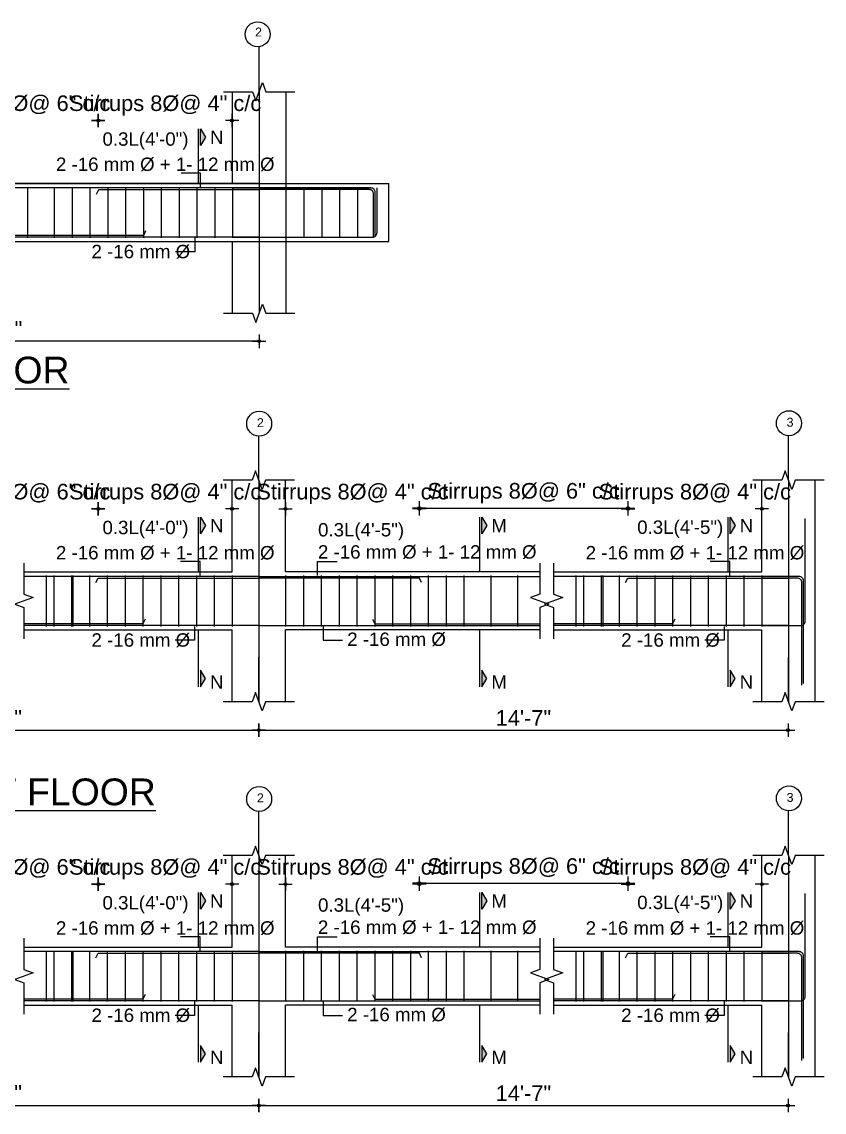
# Model space of a CAD drawing. Header units: inches. Extents: x 10143 to 33197, y -150 to 3760.
# Drawn here: x 13938.6 to 14298.5, y 926.4 to 1415.5 of the extents above; entities that cross this region are included whole.
import ezdxf
from ezdxf.enums import TextEntityAlignment as Align

# ---------------------------------------------------------------- set-up
doc = ezdxf.new("R2010")
doc.units = ezdxf.units.IN
doc.header["$LTSCALE"] = 0.5
doc.header["$MEASUREMENT"] = 0
doc.header["$PDMODE"] = 66
doc.layers.add('DIMENSION', color=5, linetype='Continuous')
doc.layers.add('Toilet', color=7, linetype='Continuous', lineweight=25)
doc.styles.add('1.8', font='times.ttf', dxfattribs={"width": 0.8, "height": 6})
doc.styles.add('style1', font='arial.ttf', dxfattribs={"height": 7})
doc.dimstyles.new('1.4', dxfattribs={"dimscale": 0, "dimtxt": 6, "dimasz": 0.5, "dimexe": 2, "dimexo": 9, "dimgap": 2, "dimtad": 1, "dimdec": 0, "dimlfac": 0.5, "dimzin": 3, "dimdsep": 46, "dimlunit": 4, "dimtxsty": '1.8', "dimblk": 'DIM', "dimcen": 3, "dimdle": 3, "dimse1": 1, "dimse2": 1, "dimclrd": 256, "dimclre": 256, "dimclrt": 7, "dimadec": 1, "dimazin": 2, "dimtfac": 1, "dimtdec": 0, "dimtix": 1, "dimtofl": 0, "dimtmove": 2, "dimatfit": 3, "dimldrblk": 'ARW', "dimfxl": 2, "dimfrac": 2, "dimtolj": 2, "dimtzin": 0, "dimarcsym": 0})

# ---------------------------------------------------------------- blocks, each defined once
blk = doc.blocks.new('DIM')
at = {"layer": 'DIMENSION'}
h = blk.add_hatch(color=256, dxfattribs=at)
h.paths.add_polyline_path([(0, 1.28), (0, 0), (1.28, 0, 0.414214)])
h.paths.add_polyline_path([(1.28, 0), (0, 0), (0, -1.28, 0.414214)])
h.paths.add_polyline_path([(0, 0), (-1.28, 0, 0.414214), (0, -1.28)])
h.paths.add_polyline_path([(0, 1.28, 0.414214), (-1.28, 0), (0, 0)])
for p, q in [((-6, 0), (6, 0)), ((0, 6), (0, -6))]:
    blk.add_line(p, q, dxfattribs=at)
blk.add_circle((0, 0), 1.28, dxfattribs=at)
blk = doc.blocks.new('*D1254')
at = {"lineweight": -2, "transparency": 16777216}
for p, q in [((13897.09, 1028.74), (13896.59, 1028.74)), ((13973.44, 1028.74), (13973.94, 1028.74))]:
    blk.add_line(p, q, dxfattribs=at)
at = {"layer": 'Defpoints', "color": 0, "transparency": 16777216}
for p in [(13972.94, 1028.74), (13897.59, 1012.2), (13972.94, 997.69)]:
    blk.add_point(p, dxfattribs=at)
at = {"lineweight": -2, "transparency": 16777216, "xscale": 0.5, "yscale": 0.5, "zscale": 0.5}
blk.add_blockref('DIM', (13897.59, 1028.74), dxfattribs=at)
at = {"lineweight": -2, "transparency": 16777216, "xscale": 0.5, "yscale": 0.5, "zscale": 0.5, "rotation": 180}
blk.add_blockref('DIM', (13972.94, 1028.74), dxfattribs=at)
at = {"color": 7, "transparency": 16777216, "insert": (13935.26, 1035.4), "char_height": 7, "attachment_point": 5, "style": 'style1'}
blk.add_mtext('\\A2;Stirrups 8%%C@ 6" c/c', dxfattribs=at)
blk = doc.blocks.new('ARW')
at = {"layer": 'DIMENSION'}
blk.add_lwpolyline([(-0.5, 0, 0, 3, 0), (-5.5, 0, 0, 0, 0), (-0.5, 0, 0, 0, 0)], format="xyseb", dxfattribs=at)
blk = doc.blocks.new('*D1255')
at = {"lineweight": -2, "transparency": 16777216}
for p, q in [((13972.44, 1028.74), (13971.94, 1028.74)), ((14033.44, 1028.74), (14033.94, 1028.74))]:
    blk.add_line(p, q, dxfattribs=at)
at = {"layer": 'Defpoints', "color": 0, "transparency": 16777216}
for p in [(14032.94, 1028.74), (14032.94, 1015.2), (13972.94, 997.69)]:
    blk.add_point(p, dxfattribs=at)
at = {"lineweight": -2, "transparency": 16777216, "xscale": 0.5, "yscale": 0.5, "zscale": 0.5}
blk.add_blockref('DIM', (13972.94, 1028.74), dxfattribs=at)
at = {"lineweight": -2, "transparency": 16777216, "xscale": 0.5, "yscale": 0.5, "zscale": 0.5, "rotation": 180}
blk.add_blockref('DIM', (14032.94, 1028.74), dxfattribs=at)
at = {"color": 7, "transparency": 16777216, "insert": (14002.94, 1035.4), "char_height": 7, "attachment_point": 5, "style": 'style1'}
blk.add_mtext('\\A2;Stirrups 8%%C@ 4" c/c', dxfattribs=at)
blk = doc.blocks.new('*D1256')
at = {"lineweight": -2, "transparency": 16777216}
for p, q in [((14056.44, 1028.74), (14055.94, 1028.74)), ((14117.44, 1028.74), (14117.94, 1028.74))]:
    blk.add_line(p, q, dxfattribs=at)
at = {"layer": 'Defpoints', "color": 0, "transparency": 16777216}
for p in [(14056.94, 1028.74), (14056.94, 1015.2), (14116.94, 997.69)]:
    blk.add_point(p, dxfattribs=at)
at = {"lineweight": -2, "transparency": 16777216, "xscale": 0.5, "yscale": 0.5, "zscale": 0.5}
blk.add_blockref('DIM', (14056.94, 1028.74), dxfattribs=at)
at = {"lineweight": -2, "transparency": 16777216, "xscale": 0.5, "yscale": 0.5, "zscale": 0.5, "rotation": 180}
blk.add_blockref('DIM', (14116.94, 1028.74), dxfattribs=at)
at = {"color": 7, "transparency": 16777216, "insert": (14086.94, 1035.4), "char_height": 7, "attachment_point": 5, "style": 'style1'}
blk.add_mtext('\\A2;Stirrups 8%%C@ 4" c/c', dxfattribs=at)
blk = doc.blocks.new('*D1257')
at = {"lineweight": -2, "transparency": 16777216}
for p, q in [((14210.01, 1028.74), (14209.51, 1028.74)), ((14271.01, 1028.74), (14271.51, 1028.74))]:
    blk.add_line(p, q, dxfattribs=at)
at = {"layer": 'Defpoints', "color": 0, "transparency": 16777216}
for p in [(14270.51, 1028.74), (14270.51, 1015.2), (14210.51, 997.69)]:
    blk.add_point(p, dxfattribs=at)
at = {"lineweight": -2, "transparency": 16777216, "xscale": 0.5, "yscale": 0.5, "zscale": 0.5}
blk.add_blockref('DIM', (14210.51, 1028.74), dxfattribs=at)
at = {"lineweight": -2, "transparency": 16777216, "xscale": 0.5, "yscale": 0.5, "zscale": 0.5, "rotation": 180}
blk.add_blockref('DIM', (14270.51, 1028.74), dxfattribs=at)
at = {"color": 7, "transparency": 16777216, "insert": (14240.51, 1035.4), "char_height": 7, "attachment_point": 5, "style": 'style1'}
blk.add_mtext('\\A2;Stirrups 8%%C@ 4" c/c', dxfattribs=at)
blk = doc.blocks.new('*D1262')
at = {"lineweight": -2, "transparency": 16777216}
blk.add_line((14117.44, 1029.11), (14210.01, 1029.11), dxfattribs=at)
at = {"layer": 'Defpoints', "color": 0, "transparency": 16777216}
for p in [(14210.51, 1029.11), (14116.94, 997.69), (14210.51, 997.69)]:
    blk.add_point(p, dxfattribs=at)
at = {"lineweight": -2, "transparency": 16777216, "xscale": 0.5, "yscale": 0.5, "zscale": 0.5, "rotation": 180}
blk.add_blockref('DIM', (14116.94, 1029.11), dxfattribs=at)
at = {"lineweight": -2, "transparency": 16777216, "xscale": 0.5, "yscale": 0.5, "zscale": 0.5}
blk.add_blockref('DIM', (14210.51, 1029.11), dxfattribs=at)
at = {"color": 7, "transparency": 16777216, "insert": (14163.72, 1035.77), "char_height": 7, "attachment_point": 5, "style": 'style1'}
blk.add_mtext('\\A2;Stirrups 8%%C@ 6" c/c', dxfattribs=at)
blk = doc.blocks.new('*D1258')
at = {"lineweight": -2, "transparency": 16777216}
blk.add_line((13808.09, 929.43), (14044.44, 929.43), dxfattribs=at)
at = {"layer": 'Defpoints', "color": 0, "transparency": 16777216}
for p in [(13807.59, 942.24), (14044.94, 942.24), (14044.94, 929.43)]:
    blk.add_point(p, dxfattribs=at)
at = {"lineweight": -2, "transparency": 16777216, "xscale": 0.5, "yscale": 0.5, "zscale": 0.5, "rotation": 180}
blk.add_blockref('DIM', (13807.59, 929.43), dxfattribs=at)
at = {"lineweight": -2, "transparency": 16777216, "xscale": 0.5, "yscale": 0.5, "zscale": 0.5}
blk.add_blockref('DIM', (14044.94, 929.43), dxfattribs=at)
at = {"color": 7, "transparency": 16777216, "insert": (13926.26, 935.01), "char_height": 7, "attachment_point": 5, "style": 'style1'}
blk.add_mtext('\\A2;{\\fArial TUR|b0|i0|c162|p34;1}3{\\fArial TUR|b0|i0|c162|p34;\'-}3{\\fArial TUR|b0|i0|c162|p34;"}', dxfattribs=at)
blk = doc.blocks.new('*D1259')
at = {"lineweight": -2, "transparency": 16777216}
blk.add_line((14045.44, 929.43), (14281.79, 929.43), dxfattribs=at)
at = {"layer": 'Defpoints', "color": 0, "transparency": 16777216}
for p in [(14044.94, 942.24), (14282.29, 942.24), (14282.29, 929.43)]:
    blk.add_point(p, dxfattribs=at)
at = {"lineweight": -2, "transparency": 16777216, "xscale": 0.5, "yscale": 0.5, "zscale": 0.5, "rotation": 180}
blk.add_blockref('DIM', (14044.94, 929.43), dxfattribs=at)
at = {"lineweight": -2, "transparency": 16777216, "xscale": 0.5, "yscale": 0.5, "zscale": 0.5}
blk.add_blockref('DIM', (14282.29, 929.43), dxfattribs=at)
at = {"color": 7, "transparency": 16777216, "insert": (14163.62, 934.95), "char_height": 7, "attachment_point": 5, "style": 'style1'}
blk.add_mtext('\\A2;{\\fArial TUR|b0|i0|c162|p34;1}4{\\fArial TUR|b0|i0|c162|p34;\'-}7{\\fArial TUR|b0|i0|c162|p34;"}', dxfattribs=at)
blk = doc.blocks.new('*D2559')
at = {"lineweight": -2, "transparency": 16777216}
blk.add_line((14044.6, 1272.16), (13808.25, 1272.16), dxfattribs=at)
at = {"layer": 'Defpoints', "color": 0, "transparency": 16777216}
for p in [(13807.75, 1284.97), (14045.1, 1284.97), (13807.75, 1272.16)]:
    blk.add_point(p, dxfattribs=at)
at = {"lineweight": -2, "transparency": 16777216, "xscale": 0.5, "yscale": 0.5, "zscale": 0.5, "rotation": 180}
blk.add_blockref('DIM', (13807.75, 1272.16), dxfattribs=at)
at = {"lineweight": -2, "transparency": 16777216, "xscale": 0.5, "yscale": 0.5, "zscale": 0.5}
blk.add_blockref('DIM', (14045.1, 1272.16), dxfattribs=at)
at = {"color": 7, "transparency": 16777216, "insert": (13926.43, 1277.74), "char_height": 7, "attachment_point": 5, "style": 'style1'}
blk.add_mtext('\\A2;13{\\fArial TUR|b0|i0|c162|p34;\'-}3{\\fArial TUR|b0|i0|c162|p34;"}', dxfattribs=at)
blk = doc.blocks.new('*D2566')
at = {"lineweight": -2, "transparency": 16777216}
for p, q in [((13897.09, 1197.03), (13896.59, 1197.03)), ((13973.44, 1197.03), (13973.94, 1197.03))]:
    blk.add_line(p, q, dxfattribs=at)
at = {"layer": 'Defpoints', "color": 0, "transparency": 16777216}
for p in [(13972.94, 1197.03), (13897.59, 1180.49), (13972.94, 1165.98)]:
    blk.add_point(p, dxfattribs=at)
at = {"lineweight": -2, "transparency": 16777216, "xscale": 0.5, "yscale": 0.5, "zscale": 0.5}
blk.add_blockref('DIM', (13897.59, 1197.03), dxfattribs=at)
at = {"lineweight": -2, "transparency": 16777216, "xscale": 0.5, "yscale": 0.5, "zscale": 0.5, "rotation": 180}
blk.add_blockref('DIM', (13972.94, 1197.03), dxfattribs=at)
at = {"color": 7, "transparency": 16777216, "insert": (13935.26, 1203.69), "char_height": 7, "attachment_point": 5, "style": 'style1'}
blk.add_mtext('\\A2;Stirrups 8%%C@ 6" c/c', dxfattribs=at)
blk = doc.blocks.new('*D2567')
at = {"lineweight": -2, "transparency": 16777216}
for p, q in [((13972.44, 1197.03), (13971.94, 1197.03)), ((14033.44, 1197.03), (14033.94, 1197.03))]:
    blk.add_line(p, q, dxfattribs=at)
at = {"layer": 'Defpoints', "color": 0, "transparency": 16777216}
for p in [(14032.94, 1197.03), (14032.94, 1183.49), (13972.94, 1165.98)]:
    blk.add_point(p, dxfattribs=at)
at = {"lineweight": -2, "transparency": 16777216, "xscale": 0.5, "yscale": 0.5, "zscale": 0.5}
blk.add_blockref('DIM', (13972.94, 1197.03), dxfattribs=at)
at = {"lineweight": -2, "transparency": 16777216, "xscale": 0.5, "yscale": 0.5, "zscale": 0.5, "rotation": 180}
blk.add_blockref('DIM', (14032.94, 1197.03), dxfattribs=at)
at = {"color": 7, "transparency": 16777216, "insert": (14002.94, 1203.69), "char_height": 7, "attachment_point": 5, "style": 'style1'}
blk.add_mtext('\\A2;Stirrups 8%%C@ 4" c/c', dxfattribs=at)
blk = doc.blocks.new('*D2568')
at = {"lineweight": -2, "transparency": 16777216}
for p, q in [((14056.44, 1197.03), (14055.94, 1197.03)), ((14117.44, 1197.03), (14117.94, 1197.03))]:
    blk.add_line(p, q, dxfattribs=at)
at = {"layer": 'Defpoints', "color": 0, "transparency": 16777216}
for p in [(14056.94, 1197.03), (14056.94, 1183.49), (14116.94, 1165.98)]:
    blk.add_point(p, dxfattribs=at)
at = {"lineweight": -2, "transparency": 16777216, "xscale": 0.5, "yscale": 0.5, "zscale": 0.5}
blk.add_blockref('DIM', (14056.94, 1197.03), dxfattribs=at)
at = {"lineweight": -2, "transparency": 16777216, "xscale": 0.5, "yscale": 0.5, "zscale": 0.5, "rotation": 180}
blk.add_blockref('DIM', (14116.94, 1197.03), dxfattribs=at)
at = {"color": 7, "transparency": 16777216, "insert": (14086.94, 1203.69), "char_height": 7, "attachment_point": 5, "style": 'style1'}
blk.add_mtext('\\A2;Stirrups 8%%C@ 4" c/c', dxfattribs=at)
blk = doc.blocks.new('*D2569')
at = {"lineweight": -2, "transparency": 16777216}
for p, q in [((14210.01, 1197.03), (14209.51, 1197.03)), ((14271.01, 1197.03), (14271.51, 1197.03))]:
    blk.add_line(p, q, dxfattribs=at)
at = {"layer": 'Defpoints', "color": 0, "transparency": 16777216}
for p in [(14270.51, 1197.03), (14270.51, 1183.49), (14210.51, 1165.98)]:
    blk.add_point(p, dxfattribs=at)
at = {"lineweight": -2, "transparency": 16777216, "xscale": 0.5, "yscale": 0.5, "zscale": 0.5}
blk.add_blockref('DIM', (14210.51, 1197.03), dxfattribs=at)
at = {"lineweight": -2, "transparency": 16777216, "xscale": 0.5, "yscale": 0.5, "zscale": 0.5, "rotation": 180}
blk.add_blockref('DIM', (14270.51, 1197.03), dxfattribs=at)
at = {"color": 7, "transparency": 16777216, "insert": (14240.51, 1203.69), "char_height": 7, "attachment_point": 5, "style": 'style1'}
blk.add_mtext('\\A2;Stirrups 8%%C@ 4" c/c', dxfattribs=at)
blk = doc.blocks.new('*D2570')
at = {"lineweight": -2, "transparency": 16777216}
blk.add_line((14117.44, 1197.4), (14210.01, 1197.4), dxfattribs=at)
at = {"layer": 'Defpoints', "color": 0, "transparency": 16777216}
for p in [(14210.51, 1197.4), (14116.94, 1165.98), (14210.51, 1165.98)]:
    blk.add_point(p, dxfattribs=at)
at = {"lineweight": -2, "transparency": 16777216, "xscale": 0.5, "yscale": 0.5, "zscale": 0.5, "rotation": 180}
blk.add_blockref('DIM', (14116.94, 1197.4), dxfattribs=at)
at = {"lineweight": -2, "transparency": 16777216, "xscale": 0.5, "yscale": 0.5, "zscale": 0.5}
blk.add_blockref('DIM', (14210.51, 1197.4), dxfattribs=at)
at = {"color": 7, "transparency": 16777216, "insert": (14163.72, 1204.06), "char_height": 7, "attachment_point": 5, "style": 'style1'}
blk.add_mtext('\\A2;Stirrups 8%%C@ 6" c/c', dxfattribs=at)
blk = doc.blocks.new('*D2563')
at = {"lineweight": -2, "transparency": 16777216}
blk.add_line((13808.09, 1097.73), (14044.44, 1097.73), dxfattribs=at)
at = {"layer": 'Defpoints', "color": 0, "transparency": 16777216}
for p in [(13807.59, 1110.54), (14044.94, 1110.54), (14044.94, 1097.73)]:
    blk.add_point(p, dxfattribs=at)
at = {"lineweight": -2, "transparency": 16777216, "xscale": 0.5, "yscale": 0.5, "zscale": 0.5, "rotation": 180}
blk.add_blockref('DIM', (13807.59, 1097.73), dxfattribs=at)
at = {"lineweight": -2, "transparency": 16777216, "xscale": 0.5, "yscale": 0.5, "zscale": 0.5}
blk.add_blockref('DIM', (14044.94, 1097.73), dxfattribs=at)
at = {"color": 7, "transparency": 16777216, "insert": (13926.26, 1103.3), "char_height": 7, "attachment_point": 5, "style": 'style1'}
blk.add_mtext('\\A2;{\\fArial TUR|b0|i0|c162|p34;1}3{\\fArial TUR|b0|i0|c162|p34;\'-}3{\\fArial TUR|b0|i0|c162|p34;"}', dxfattribs=at)
blk = doc.blocks.new('*D2564')
at = {"lineweight": -2, "transparency": 16777216}
blk.add_line((14045.44, 1097.73), (14281.79, 1097.73), dxfattribs=at)
at = {"layer": 'Defpoints', "color": 0, "transparency": 16777216}
for p in [(14044.94, 1110.54), (14282.29, 1110.54), (14282.29, 1097.73)]:
    blk.add_point(p, dxfattribs=at)
at = {"lineweight": -2, "transparency": 16777216, "xscale": 0.5, "yscale": 0.5, "zscale": 0.5, "rotation": 180}
blk.add_blockref('DIM', (14044.94, 1097.73), dxfattribs=at)
at = {"lineweight": -2, "transparency": 16777216, "xscale": 0.5, "yscale": 0.5, "zscale": 0.5}
blk.add_blockref('DIM', (14282.29, 1097.73), dxfattribs=at)
at = {"color": 7, "transparency": 16777216, "insert": (14163.62, 1103.24), "char_height": 7, "attachment_point": 5, "style": 'style1'}
blk.add_mtext('\\A2;{\\fArial TUR|b0|i0|c162|p34;1}4{\\fArial TUR|b0|i0|c162|p34;\'-}7{\\fArial TUR|b0|i0|c162|p34;"}', dxfattribs=at)
blk = doc.blocks.new('*D2604')
at = {"lineweight": -2, "transparency": 16777216}
for p, q in [((13897.09, 1371.24), (13896.59, 1371.24)), ((13973.44, 1371.24), (13973.94, 1371.24))]:
    blk.add_line(p, q, dxfattribs=at)
at = {"layer": 'Defpoints', "color": 0, "transparency": 16777216}
for p in [(13972.94, 1371.24), (13897.59, 1354.7), (13972.94, 1340.19)]:
    blk.add_point(p, dxfattribs=at)
at = {"lineweight": -2, "transparency": 16777216, "xscale": 0.5, "yscale": 0.5, "zscale": 0.5}
blk.add_blockref('DIM', (13897.59, 1371.24), dxfattribs=at)
at = {"lineweight": -2, "transparency": 16777216, "xscale": 0.5, "yscale": 0.5, "zscale": 0.5, "rotation": 180}
blk.add_blockref('DIM', (13972.94, 1371.24), dxfattribs=at)
at = {"color": 7, "transparency": 16777216, "insert": (13935.26, 1377.9), "char_height": 7, "attachment_point": 5, "style": 'style1'}
blk.add_mtext('\\A2;Stirrups 8%%C@ 6" c/c', dxfattribs=at)
blk = doc.blocks.new('*D2605')
at = {"lineweight": -2, "transparency": 16777216}
for p, q in [((13972.44, 1371.24), (13971.94, 1371.24)), ((14033.44, 1371.24), (14033.94, 1371.24))]:
    blk.add_line(p, q, dxfattribs=at)
at = {"layer": 'Defpoints', "color": 0, "transparency": 16777216}
for p in [(14032.94, 1371.24), (14032.94, 1357.7), (13972.94, 1340.19)]:
    blk.add_point(p, dxfattribs=at)
at = {"lineweight": -2, "transparency": 16777216, "xscale": 0.5, "yscale": 0.5, "zscale": 0.5}
blk.add_blockref('DIM', (13972.94, 1371.24), dxfattribs=at)
at = {"lineweight": -2, "transparency": 16777216, "xscale": 0.5, "yscale": 0.5, "zscale": 0.5, "rotation": 180}
blk.add_blockref('DIM', (14032.94, 1371.24), dxfattribs=at)
at = {"color": 7, "transparency": 16777216, "insert": (14002.94, 1377.9), "char_height": 7, "attachment_point": 5, "style": 'style1'}
blk.add_mtext('\\A2;Stirrups 8%%C@ 4" c/c', dxfattribs=at)

msp = doc.modelspace()

# ---------------------------------------------------------------- hatches: boundary and pattern name
for points in [[(14018.74, 1367.48), (14018.74, 1359.98), (14021.05, 1363.73)], [(14018.74, 1193.28), (14018.74, 1185.77), (14021.05, 1189.52)], [(14144.93, 1193.28), (14144.93, 1185.77), (14147.24, 1189.52)], [(14256.31, 1193.28), (14256.31, 1185.77), (14258.62, 1189.52)], [(14018.74, 1117.14), (14018.74, 1124.64), (14021.05, 1120.89)], [(14144.93, 1117.14), (14144.93, 1124.64), (14147.24, 1120.89)], [(14256.31, 1117.14), (14256.31, 1124.64), (14258.62, 1120.89)], [(14018.74, 1024.98), (14018.74, 1017.48), (14021.05, 1021.23)], [(14144.93, 1024.98), (14144.93, 1017.48), (14147.24, 1021.23)], [(14256.31, 1024.98), (14256.31, 1017.48), (14258.62, 1021.23)], [(14018.74, 948.84), (14018.74, 956.35), (14021.05, 952.59)], [(14144.93, 948.84), (14144.93, 956.35), (14147.24, 952.59)], [(14256.31, 948.84), (14256.31, 956.35), (14258.62, 952.59)]]:
    msp.add_hatch(color=256).paths.add_polyline_path(points)

# ---------------------------------------------------------------- linework, layer by layer
for p, q in [((14045.16, 1384.1), (14045.16, 1404.06)), ((14033.16, 1342.94), (14033.16, 1384.1)), ((14045.16, 1384.1), (14045.16, 1284.75)), ((14057.16, 1284.75), (14057.16, 1384.1)), ((14017.88, 1342.94), (14017.88, 1367.44)), ((13919.16, 1342.94), (14103.2, 1342.94)), ((14045.16, 1340.94), (13919.16, 1340.94)), ((13941.16, 1341.34), (13941.16, 1318.54)), ((13953.16, 1341.34), (13953.16, 1318.54)), ((13961.16, 1341.34), (13961.16, 1318.54)), ((13969.16, 1341.34), (13969.16, 1318.54)), ((13977.16, 1341.34), (13977.16, 1318.54)), ((13985.16, 1341.34), (13985.16, 1318.54)), ((13993.16, 1341.34), (13993.16, 1318.54)), ((14001.16, 1341.34), (14001.16, 1318.54)), ((14009.16, 1341.34), (14009.16, 1318.54)), ((14017.16, 1341.34), (14017.16, 1318.54)), ((14025.16, 1341.34), (14025.16, 1318.54)), ((14033.16, 1341.34), (14033.16, 1318.54)), ((14045.16, 1340.94), (14095.19, 1340.94)), ((14065.16, 1341.34), (14065.16, 1318.54)), ((14073.16, 1341.34), (14073.16, 1318.54)), ((14081.16, 1341.34), (14081.16, 1318.54)), ((14089.16, 1341.34), (14089.16, 1318.54)), ((14045.16, 1318.94), (13919.16, 1318.94)), ((13919.16, 1316.94), (14103.2, 1316.94)), ((14033.16, 1284.75), (14033.16, 1316.94)), ((14045.16, 1318.94), (14096.45, 1318.94)), ((14044.94, 1209.89), (14044.94, 1229.85)), ((14282.51, 1209.89), (14282.51, 1229.85)), ((14032.94, 1168.73), (14032.94, 1209.89)), ((14044.94, 1209.89), (14044.94, 1110.54)), ((14056.94, 1168.73), (14056.94, 1209.89)), ((14270.51, 1168.73), (14270.51, 1209.89)), ((14282.51, 1209.89), (14282.51, 1110.54)), ((14294.51, 1165.98), (14294.51, 1209.89)), ((14017.88, 1168.73), (14017.88, 1193.23)), ((14144.07, 1168.73), (14144.07, 1193.23)), ((14255.45, 1168.73), (14255.45, 1193.23)), ((13939.59, 1168.73), (14032.94, 1168.73)), ((14044.94, 1166.73), (13939.59, 1166.73)), ((13949.59, 1167.13), (13949.59, 1144.33)), ((13952.94, 1167.13), (13952.94, 1144.33)), ((13960.94, 1167.13), (13960.94, 1144.33)), ((13961.59, 1167.13), (13961.59, 1144.33)), ((13968.94, 1167.13), (13968.94, 1144.33)), ((13976.94, 1167.13), (13976.94, 1144.33)), ((13984.94, 1167.13), (13984.94, 1144.33)), ((13992.94, 1167.13), (13992.94, 1144.33)), ((14000.94, 1167.13), (14000.94, 1144.33)), ((14008.94, 1167.13), (14008.94, 1144.33)), ((14016.94, 1167.13), (14016.94, 1144.33)), ((14024.94, 1167.13), (14024.94, 1144.33)), ((14032.94, 1167.13), (14032.94, 1144.33)), ((14044.94, 1166.73), (14170.94, 1166.73)), ((14170.94, 1168.73), (14056.94, 1168.73)), ((14056.94, 1167.13), (14056.94, 1144.33)), ((14064.94, 1167.13), (14064.94, 1144.33)), ((14072.94, 1167.13), (14072.94, 1144.33)), ((14080.94, 1167.13), (14080.94, 1144.33)), ((14088.94, 1167.13), (14088.94, 1144.33)), ((14096.94, 1167.13), (14096.94, 1144.33)), ((14104.94, 1167.13), (14104.94, 1144.33)), ((14112.94, 1167.13), (14112.94, 1144.33)), ((14120.94, 1167.13), (14120.94, 1144.33)), ((14128.94, 1167.13), (14128.94, 1144.33)), ((14136.94, 1167.13), (14136.94, 1144.33)), ((14148.94, 1167.13), (14148.94, 1144.33)), ((14160.94, 1167.13), (14160.94, 1144.33)), ((14177.16, 1168.73), (14270.51, 1168.73)), ((14282.51, 1166.73), (14177.16, 1166.73)), ((14187.16, 1167.13), (14187.16, 1144.33)), ((14190.51, 1167.13), (14190.51, 1144.33)), ((14198.51, 1167.13), (14198.51, 1144.33)), ((14199.16, 1167.13), (14199.16, 1144.33)), ((14206.51, 1167.13), (14206.51, 1144.33)), ((14214.51, 1167.13), (14214.51, 1144.33)), ((14222.51, 1167.13), (14222.51, 1144.33)), ((14230.51, 1167.13), (14230.51, 1144.33)), ((14238.51, 1167.13), (14238.51, 1144.33)), ((14246.51, 1167.13), (14246.51, 1144.33)), ((14254.51, 1167.13), (14254.51, 1144.33)), ((14262.51, 1167.13), (14262.51, 1144.33)), ((14270.51, 1167.13), (14270.51, 1144.33)), ((14294.51, 1110.54), (14294.51, 1165.98)), ((14044.94, 1144.73), (13939.59, 1144.73)), ((14044.94, 1144.73), (14170.94, 1144.73)), ((14282.51, 1144.73), (14177.16, 1144.73)), ((13939.59, 1142.73), (14032.94, 1142.73)), ((14017.88, 1117.19), (14017.88, 1142.73)), ((14032.94, 1110.54), (14032.94, 1142.73)), ((14170.94, 1142.73), (14056.94, 1142.73)), ((14056.94, 1110.54), (14056.94, 1142.73)), ((14144.07, 1117.19), (14144.07, 1142.73)), ((14177.16, 1142.73), (14270.51, 1142.73)), ((14255.45, 1117.19), (14255.45, 1142.73)), ((14270.51, 1110.54), (14270.51, 1142.73)), ((14044.94, 1110.54), (14044.94, 1130.49)), ((14282.51, 1110.54), (14282.51, 1130.49)), ((14044.94, 1041.6), (14044.94, 1061.55)), ((14282.51, 1041.6), (14282.51, 1061.55)), ((14032.94, 1000.44), (14032.94, 1041.6)), ((14044.94, 1041.6), (14044.94, 942.24)), ((14056.94, 1000.44), (14056.94, 1041.6)), ((14270.51, 1000.44), (14270.51, 1041.6)), ((14282.51, 1041.6), (14282.51, 942.24)), ((14294.51, 997.69), (14294.51, 1041.6)), ((14017.88, 1000.44), (14017.88, 1024.93)), ((14144.07, 1000.44), (14144.07, 1024.93)), ((14255.45, 1000.44), (14255.45, 1024.93)), ((13939.59, 1000.44), (14032.94, 1000.44)), ((14044.94, 998.44), (13939.59, 998.44)), ((13949.59, 998.84), (13949.59, 976.04)), ((13952.94, 998.84), (13952.94, 976.04)), ((13960.94, 998.84), (13960.94, 976.04)), ((13961.59, 998.84), (13961.59, 976.04)), ((13968.94, 998.84), (13968.94, 976.04)), ((13976.94, 998.84), (13976.94, 976.04)), ((13984.94, 998.84), (13984.94, 976.04)), ((13992.94, 998.84), (13992.94, 976.04)), ((14000.94, 998.84), (14000.94, 976.04)), ((14008.94, 998.84), (14008.94, 976.04)), ((14016.94, 998.84), (14016.94, 976.04)), ((14024.94, 998.84), (14024.94, 976.04)), ((14032.94, 998.84), (14032.94, 976.04)), ((14044.94, 998.44), (14170.94, 998.44)), ((14170.94, 1000.44), (14056.94, 1000.44)), ((14056.94, 998.84), (14056.94, 976.04)), ((14064.94, 998.84), (14064.94, 976.04)), ((14072.94, 998.84), (14072.94, 976.04)), ((14080.94, 998.84), (14080.94, 976.04)), ((14088.94, 998.84), (14088.94, 976.04)), ((14096.94, 998.84), (14096.94, 976.04)), ((14104.94, 998.84), (14104.94, 976.04)), ((14112.94, 998.84), (14112.94, 976.04)), ((14120.94, 998.84), (14120.94, 976.04)), ((14128.94, 998.84), (14128.94, 976.04)), ((14136.94, 998.84), (14136.94, 976.04)), ((14148.94, 998.84), (14148.94, 976.04)), ((14160.94, 998.84), (14160.94, 976.04)), ((14177.16, 1000.44), (14270.51, 1000.44)), ((14282.51, 998.44), (14177.16, 998.44)), ((14187.16, 998.84), (14187.16, 976.04)), ((14190.51, 998.84), (14190.51, 976.04)), ((14198.51, 998.84), (14198.51, 976.04)), ((14199.16, 998.84), (14199.16, 976.04)), ((14206.51, 998.84), (14206.51, 976.04)), ((14214.51, 998.84), (14214.51, 976.04)), ((14222.51, 998.84), (14222.51, 976.04)), ((14230.51, 998.84), (14230.51, 976.04)), ((14238.51, 998.84), (14238.51, 976.04)), ((14246.51, 998.84), (14246.51, 976.04)), ((14254.51, 998.84), (14254.51, 976.04)), ((14262.51, 998.84), (14262.51, 976.04)), ((14270.51, 998.84), (14270.51, 976.04)), ((14294.51, 942.24), (14294.51, 997.69)), ((14044.94, 976.44), (13939.59, 976.44)), ((13939.59, 974.44), (14032.94, 974.44)), ((14017.88, 948.89), (14017.88, 974.44)), ((14032.94, 942.24), (14032.94, 974.44)), ((14044.94, 976.44), (14170.94, 976.44)), ((14170.94, 974.44), (14056.94, 974.44)), ((14056.94, 942.24), (14056.94, 974.44)), ((14144.07, 948.89), (14144.07, 974.44)), ((14282.51, 976.44), (14177.16, 976.44)), ((14177.16, 974.44), (14270.51, 974.44)), ((14255.45, 948.89), (14255.45, 974.44)), ((14270.51, 942.24), (14270.51, 974.44)), ((14044.94, 942.24), (14044.94, 962.2)), ((14282.51, 942.24), (14282.51, 962.2))]:
    msp.add_line(p, q)
for points in [[(14029.16, 1384.1), (14042.16, 1384.1), (14043.66, 1379.98), (14046.66, 1388.22), (14048.16, 1384.1), (14061.16, 1384.1)], [(14018.74, 1359.98), (14018.74, 1367.48), (14021.05, 1363.73), (14018.74, 1359.98)], [(13972.11, 1338.19), (13973.16, 1340.19), (14045.16, 1340.19)], [(14094.44, 1340.19), (14045.16, 1340.19)], [(13994.11, 1321.69), (13993.16, 1319.69), (13919.16, 1319.69)], [(14029.16, 1284.75), (14042.16, 1284.75), (14043.66, 1280.63), (14046.66, 1288.87), (14048.16, 1284.75), (14061.16, 1284.75)], [(14060.94, 1209.89), (14047.94, 1209.89), (14046.44, 1205.77), (14043.44, 1214.02), (14041.94, 1209.89), (14028.94, 1209.89)], [(14298.51, 1209.89), (14285.51, 1209.89), (14284.01, 1205.77), (14281.01, 1214.02), (14279.51, 1209.89), (14266.51, 1209.89)], [(14018.74, 1185.77), (14018.74, 1193.28), (14021.05, 1189.52), (14018.74, 1185.77)], [(14144.93, 1185.77), (14144.93, 1193.28), (14147.24, 1189.52), (14144.93, 1185.77)], [(14256.31, 1185.77), (14256.31, 1193.28), (14258.62, 1189.52), (14256.31, 1185.77)], [(13939.59, 1172.73), (13939.59, 1158.73), (13943.71, 1157.23), (13935.47, 1154.23), (13939.59, 1152.73), (13939.59, 1138.73)], [(13939.59, 1172.73), (13939.59, 1158.73), (13943.71, 1157.23), (13935.47, 1154.23), (13939.59, 1152.73), (13939.59, 1138.73)], [(14170.94, 1172.73), (14170.94, 1158.73), (14166.82, 1157.23), (14175.06, 1154.23), (14170.94, 1152.73), (14170.94, 1138.73)], [(14170.94, 1172.73), (14170.94, 1158.73), (14166.82, 1157.23), (14175.06, 1154.23), (14170.94, 1152.73), (14170.94, 1138.73)], [(14177.16, 1172.73), (14177.16, 1158.73), (14181.28, 1157.23), (14173.03, 1154.23), (14177.16, 1152.73), (14177.16, 1138.73)], [(14177.16, 1172.73), (14177.16, 1158.73), (14181.28, 1157.23), (14173.03, 1154.23), (14177.16, 1152.73), (14177.16, 1138.73)], [(13971.9, 1163.98), (13972.94, 1165.98), (14044.94, 1165.98)], [(14117.98, 1163.98), (14116.94, 1165.98), (14044.94, 1165.98)], [(14209.46, 1163.98), (14210.51, 1165.98), (14282.51, 1165.98)], [(13993.9, 1147.48), (13992.94, 1145.48), (13939.59, 1145.48)], [(14095.99, 1147.48), (14096.94, 1145.48), (14170.94, 1145.48)], [(14231.46, 1147.48), (14230.51, 1145.48), (14177.16, 1145.48)], [(14018.74, 1124.64), (14018.74, 1117.14), (14021.05, 1120.89), (14018.74, 1124.64)], [(14144.93, 1124.64), (14144.93, 1117.14), (14147.24, 1120.89), (14144.93, 1124.64)], [(14256.31, 1124.64), (14256.31, 1117.14), (14258.62, 1120.89), (14256.31, 1124.64)], [(14060.94, 1110.54), (14047.94, 1110.54), (14046.44, 1106.42), (14043.44, 1114.66), (14041.94, 1110.54), (14028.94, 1110.54)], [(14298.51, 1110.54), (14285.51, 1110.54), (14284.01, 1106.42), (14281.01, 1114.66), (14279.51, 1110.54), (14266.51, 1110.54)], [(14060.94, 1041.6), (14047.94, 1041.6), (14046.44, 1037.48), (14043.44, 1045.72), (14041.94, 1041.6), (14028.94, 1041.6)], [(14298.51, 1041.6), (14285.51, 1041.6), (14284.01, 1037.48), (14281.01, 1045.72), (14279.51, 1041.6), (14266.51, 1041.6)], [(14018.74, 1017.48), (14018.74, 1024.98), (14021.05, 1021.23), (14018.74, 1017.48)], [(14144.93, 1017.48), (14144.93, 1024.98), (14147.24, 1021.23), (14144.93, 1017.48)], [(14256.31, 1017.48), (14256.31, 1024.98), (14258.62, 1021.23), (14256.31, 1017.48)], [(13939.59, 1004.44), (13939.59, 990.44), (13943.71, 988.94), (13935.47, 985.94), (13939.59, 984.44), (13939.59, 970.44)], [(13939.59, 1004.44), (13939.59, 990.44), (13943.71, 988.94), (13935.47, 985.94), (13939.59, 984.44), (13939.59, 970.44)], [(14170.94, 1004.44), (14170.94, 990.44), (14166.82, 988.94), (14175.06, 985.94), (14170.94, 984.44), (14170.94, 970.44)], [(14170.94, 1004.44), (14170.94, 990.44), (14166.82, 988.94), (14175.06, 985.94), (14170.94, 984.44), (14170.94, 970.44)], [(14177.16, 1004.44), (14177.16, 990.44), (14181.28, 988.94), (14173.03, 985.94), (14177.16, 984.44), (14177.16, 970.44)], [(14177.16, 1004.44), (14177.16, 990.44), (14181.28, 988.94), (14173.03, 985.94), (14177.16, 984.44), (14177.16, 970.44)], [(13971.9, 995.69), (13972.94, 997.69), (14044.94, 997.69)], [(14117.98, 995.69), (14116.94, 997.69), (14044.94, 997.69)], [(14209.46, 995.69), (14210.51, 997.69), (14282.51, 997.69)], [(13993.9, 979.19), (13992.94, 977.19), (13939.59, 977.19)], [(14095.99, 979.19), (14096.94, 977.19), (14170.94, 977.19)], [(14231.46, 979.19), (14230.51, 977.19), (14177.16, 977.19)], [(14018.74, 956.35), (14018.74, 948.84), (14021.05, 952.59), (14018.74, 956.35)], [(14144.93, 956.35), (14144.93, 948.84), (14147.24, 952.59), (14144.93, 956.35)], [(14256.31, 956.35), (14256.31, 948.84), (14258.62, 952.59), (14256.31, 956.35)], [(14060.94, 942.24), (14047.94, 942.24), (14046.44, 938.12), (14043.44, 946.37), (14041.94, 942.24), (14028.94, 942.24)], [(14298.51, 942.24), (14285.51, 942.24), (14284.01, 938.12), (14281.01, 946.37), (14279.51, 942.24), (14266.51, 942.24)]]:
    msp.add_lwpolyline(points)
for points in [[(14033.16, 1318.94), (14095.94, 1318.94, 0.414214), (14097.95, 1320.95), (14097.95, 1340.94)], [(14097.2, 1319.38), (14097.2, 1338.92, 0.414214), (14095.19, 1340.94), (14033.16, 1340.94)], [(14096.45, 1318.94), (14096.45, 1338.17, 0.414214), (14094.44, 1340.19), (14033.16, 1340.19)], [(14270.51, 1144.73), (14287.99, 1144.73, 0.414214), (14290.01, 1146.74), (14290.01, 1192.73)], [(14289.26, 1118.73), (14289.26, 1164.71, 0.414214), (14287.24, 1166.73), (14270.51, 1166.73)], [(14288.51, 1117.98), (14288.51, 1163.96, 0.414214), (14286.49, 1165.98), (14270.51, 1165.98)], [(14270.51, 976.44), (14287.99, 976.44, 0.414214), (14290.01, 978.45), (14290.01, 1024.44)], [(14289.26, 950.44), (14289.26, 996.42, 0.414214), (14287.24, 998.44), (14270.51, 998.44)], [(14288.51, 949.69), (14288.51, 995.67, 0.414214), (14286.49, 997.69), (14270.51, 997.69)]]:
    msp.add_lwpolyline(points, format="xyb")
for centre in [(14044.42, 1409.86), (14045.1, 1235.22), (14282.67, 1235.44), (14045.1, 1066.93), (14282.67, 1067.15)]:
    msp.add_circle(centre, 5.6)
at = {"layer": 'Toilet'}
for p, q in [((14045.16, 1342.94), (13807.59, 1342.94)), ((14103.2, 1316.94), (14103.2, 1342.94))]:
    msp.add_line(p, q, dxfattribs=at)

# ---------------------------------------------------------------- texts
at = {"style": 'style1'}
for s, height, p in [('2', 4, (14043.25, 1408.87)), ('0.3L(4\'-0")', 6, (13974.83, 1359.88)), ('N', 6, (14023.04, 1360.65)), ('2 -16 mm %%C + 1- 12 mm %%C', 6, (13953.96, 1348.57)), ('2 -16 mm %%C ', 6, (13969.91, 1309.42)), ('2', 4, (14044.08, 1233.67)), ('3', 4, (14281.65, 1233.89)), ('0.3L(4\'-0")', 6, (13974.83, 1185.67)), ('N', 6, (14023.04, 1186.44)), ('0.3L(4\'-5")', 6, (14071.51, 1184.65)), ('M', 6, (14149.23, 1186.44)), ('0.3L(4\'-5")', 6, (14214.64, 1185.81)), ('N', 6, (14260.61, 1186.44)), ('2 -16 mm %%C + 1- 12 mm %%C', 6, (13953.96, 1174.36)), ('2 -16 mm %%C + 1- 12 mm %%C', 6, (14071.46, 1174.71)), ('2 -16 mm %%C + 1- 12 mm %%C', 6, (14191.53, 1174.36)), ('2 -16 mm %%C ', 6, (13969.91, 1135.21)), ('2 -16 mm %%C ', 6, (14084.58, 1135.54)), ('2 -16 mm %%C ', 6, (14207.47, 1135.21)), ('N', 6, (14023.04, 1116.31)), ('M', 6, (14149.23, 1116.31)), ('N', 6, (14260.61, 1116.31)), ('2', 4, (14044.08, 1065.38)), ('3', 4, (14281.65, 1065.6)), ('0.3L(4\'-0")', 6, (13974.83, 1017.38)), ('N', 6, (14023.04, 1018.14)), ('0.3L(4\'-5")', 6, (14071.51, 1016.35)), ('M', 6, (14149.23, 1018.14)), ('0.3L(4\'-5")', 6, (14214.64, 1017.52)), ('N', 6, (14260.61, 1018.14)), ('2 -16 mm %%C + 1- 12 mm %%C', 6, (13953.96, 1006.06)), ('2 -16 mm %%C + 1- 12 mm %%C', 6, (14071.46, 1006.41)), ('2 -16 mm %%C + 1- 12 mm %%C', 6, (14191.53, 1006.06)), ('2 -16 mm %%C ', 6, (13969.91, 966.92)), ('2 -16 mm %%C ', 6, (14084.58, 967.25)), ('2 -16 mm %%C ', 6, (14207.47, 966.92)), ('N', 6, (14023.04, 948.02)), ('M', 6, (14149.23, 948.02)), ('N', 6, (14260.61, 948.02))]:
    msp.add_text(s, height=height, dxfattribs=at).set_placement(p)
for s, p in [('%%USECOND FLOOR', (13892.99, 1259.27)), ('%%UFIRST FLOOR', (13943.34, 1070.1))]:
    msp.add_text(s, height=12, dxfattribs=at).set_placement(p, align=Align.MIDDLE_CENTER)

# ---------------------------------------------------------------- dimensions: what is measured, and where the dimension line sits
for base, p1, p2, text, picture, middle in [((13972.94, 1371.24), (13897.59, 1354.7), (13972.94, 1340.19), 'Stirrups 8%%C@ 6" c/c', '*D2604', (13935.26, 1377.9)), ((14032.94, 1371.24), (13972.94, 1340.19), (14032.94, 1357.7), 'Stirrups 8%%C@ 4" c/c', '*D2605', (14002.94, 1377.9)), ((13972.94, 1197.03), (13897.59, 1180.49), (13972.94, 1165.98), 'Stirrups 8%%C@ 6" c/c', '*D2566', (13935.26, 1203.69)), ((14032.94, 1197.03), (13972.94, 1165.98), (14032.94, 1183.49), 'Stirrups 8%%C@ 4" c/c', '*D2567', (14002.94, 1203.69)), ((14210.51, 1197.4), (14116.94, 1165.98), (14210.51, 1165.98), 'Stirrups 8%%C@ 6" c/c', '*D2570', (14163.72, 1204.06)), ((14270.51, 1197.03), (14210.51, 1165.98), (14270.51, 1183.49), 'Stirrups 8%%C@ 4" c/c', '*D2569', (14240.51, 1203.69)), ((14044.94, 1097.73), (13807.59, 1110.54), (14044.94, 1110.54), '{\\fArial TUR|b0|i0|c162|p34;1}3{\\fArial TUR|b0|i0|c162|p34;\'-}3{\\fArial TUR|b0|i0|c162|p34;"}', '*D2563', (13926.26, 1103.3)), ((14282.29, 1097.73), (14044.94, 1110.54), (14282.29, 1110.54), '{\\fArial TUR|b0|i0|c162|p34;1}4{\\fArial TUR|b0|i0|c162|p34;\'-}7{\\fArial TUR|b0|i0|c162|p34;"}', '*D2564', (14163.62, 1103.24)), ((13972.94, 1028.74), (13897.59, 1012.2), (13972.94, 997.69), 'Stirrups 8%%C@ 6" c/c', '*D1254', (13935.26, 1035.4)), ((14032.94, 1028.74), (13972.94, 997.69), (14032.94, 1015.2), 'Stirrups 8%%C@ 4" c/c', '*D1255', (14002.94, 1035.4)), ((14210.51, 1029.11), (14116.94, 997.69), (14210.51, 997.69), 'Stirrups 8%%C@ 6" c/c', '*D1262', (14163.72, 1035.77)), ((14270.51, 1028.74), (14210.51, 997.69), (14270.51, 1015.2), 'Stirrups 8%%C@ 4" c/c', '*D1257', (14240.51, 1035.4)), ((14044.94, 929.43), (13807.59, 942.24), (14044.94, 942.24), '{\\fArial TUR|b0|i0|c162|p34;1}3{\\fArial TUR|b0|i0|c162|p34;\'-}3{\\fArial TUR|b0|i0|c162|p34;"}', '*D1258', (13926.26, 935.01)), ((14282.29, 929.43), (14044.94, 942.24), (14282.29, 942.24), '{\\fArial TUR|b0|i0|c162|p34;1}4{\\fArial TUR|b0|i0|c162|p34;\'-}7{\\fArial TUR|b0|i0|c162|p34;"}', '*D1259', (14163.62, 934.95))]:
    dim = msp.add_linear_dim(base=base, p1=p1, p2=p2, text=text, dimstyle='1.4', override={"dimscale": 1, "dimtxsty": 'style1'})
    dim.commit()
    dim.dimension.update_dxf_attribs({"geometry": picture, "text_midpoint": middle})
for base, p1, p2, text, picture, middle in [((13807.75, 1272.16), (14045.1, 1284.97), (13807.75, 1284.97), '13{\\fArial TUR|b0|i0|c162|p34;\'-}3{\\fArial TUR|b0|i0|c162|p34;"}', '*D2559', (13926.43, 1277.74)), ((14056.94, 1197.03), (14116.94, 1165.98), (14056.94, 1183.49), 'Stirrups 8%%C@ 4" c/c', '*D2568', (14086.94, 1203.69)), ((14056.94, 1028.74), (14116.94, 997.69), (14056.94, 1015.2), 'Stirrups 8%%C@ 4" c/c', '*D1256', (14086.94, 1035.4))]:
    dim = msp.add_linear_dim(base=base, p1=p1, p2=p2, angle=180, text=text, dimstyle='1.4', override={"dimscale": 1, "dimtxsty": 'style1'})
    dim.commit()
    dim.dimension.update_dxf_attribs({"geometry": picture, "text_midpoint": middle})

# ---------------------------------------------------------------- leaders
for points in [[(14018.8, 1341.34), (14018.8, 1347.55), (14010.08, 1347.55)], [(14016.32, 1318.54), (14016.32, 1312.33), (14007.6, 1312.33)], [(14018.58, 1167.13), (14018.58, 1173.34), (14009.86, 1173.34)], [(14071.3, 1167.13), (14071.3, 1173.34), (14080.02, 1173.34)], [(14256.15, 1167.13), (14256.15, 1173.34), (14247.43, 1173.34)], [(14016.1, 1144.33), (14016.1, 1138.12), (14007.38, 1138.12)], [(14073.78, 1144.33), (14073.78, 1138.12), (14082.5, 1138.12)], [(14253.67, 1144.33), (14253.67, 1138.12), (14244.95, 1138.12)], [(14018.58, 998.84), (14018.58, 1005.04), (14009.86, 1005.04)], [(14071.3, 998.84), (14071.3, 1005.04), (14080.02, 1005.04)], [(14256.15, 998.84), (14256.15, 1005.04), (14247.43, 1005.04)], [(14016.1, 976.04), (14016.1, 969.83), (14007.38, 969.83)], [(14073.78, 976.04), (14073.78, 969.83), (14082.5, 969.83)], [(14253.67, 976.04), (14253.67, 969.83), (14244.95, 969.83)]]:
    msp.add_leader(points, dimstyle='1.4', override={"dimscale": 1, "dimtxsty": 'style1'})

doc.saveas('drawing.dxf')
